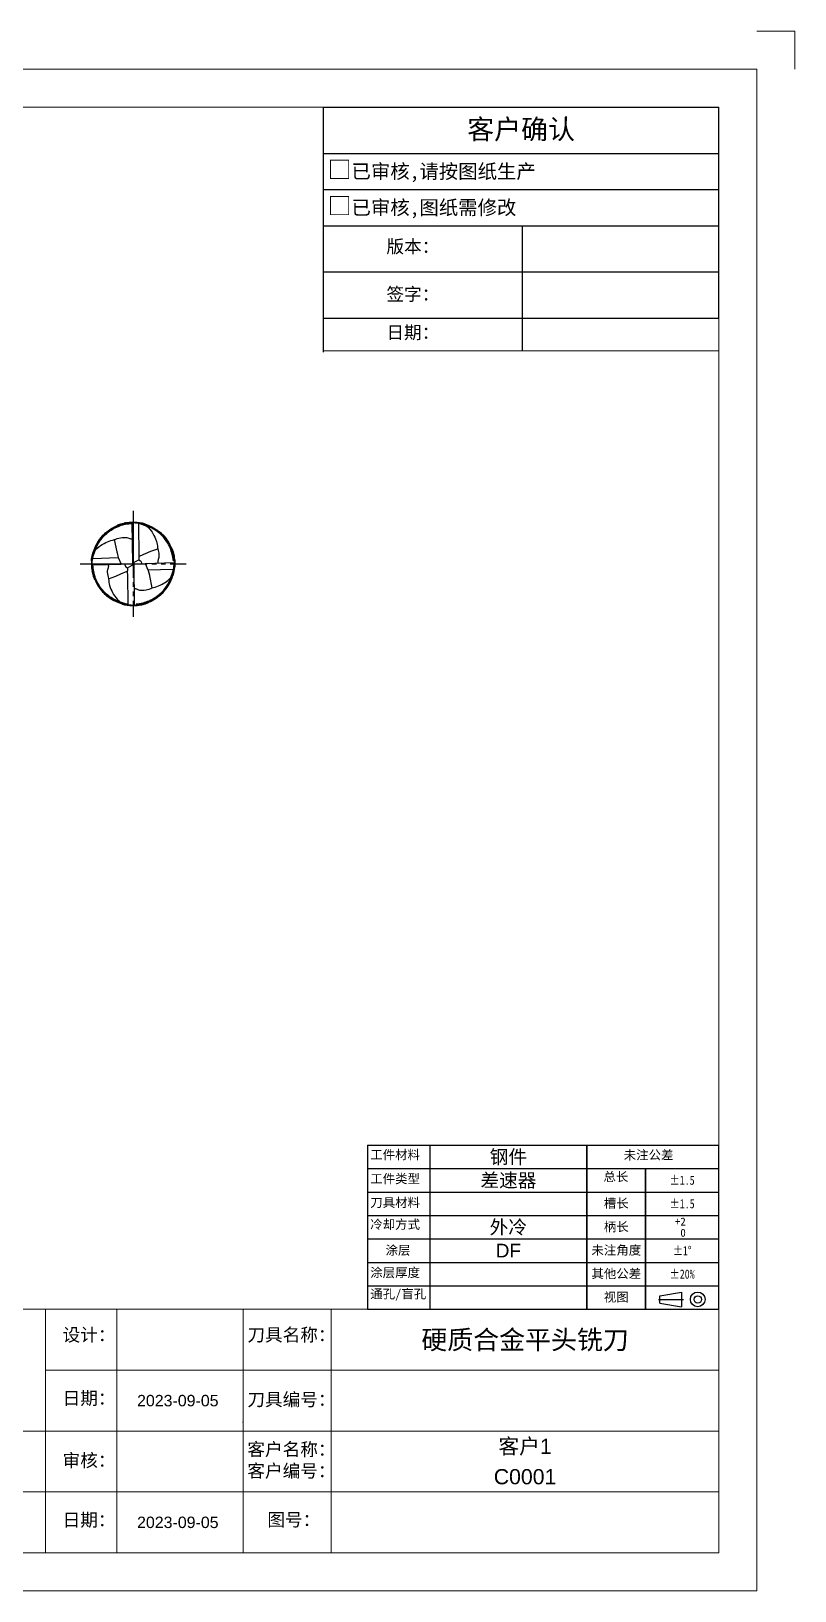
# Model space of a CAD drawing. Header units: millimetres. Extents: x 2328 to 2625, y 1016 to 1226.
# Drawn here: x 2524.2 to 2624.6, y 1020.8 to 1225.8 of the extents above; entities that cross this region are included whole.
import ezdxf
from ezdxf.enums import TextEntityAlignment as Align

# ---------------------------------------------------------------- set-up
doc = ezdxf.new("R2010")
doc.units = ezdxf.units.MM
doc.linetypes.add('JIS_09_08', pattern=[10.75, 8, -0.55, 0.55, -0.55, 0.55, -0.55])
for name, color, linetype in [('中心线', 2, 'JIS_09_08'), ('图框', 7, 'Continuous'), ('端刃1', 4, 'Continuous')]:
    doc.layers.add(name, color=color, linetype=linetype)
doc.styles.get("Standard").update_dxf_attribs({"font": 'arial.ttf'})
doc.styles.add('样式 1', font='simsunb.ttf')

# ---------------------------------------------------------------- blocks, each defined once
blk = doc.blocks.new('0')
for p, q in [((-0.223, 0.038), (0, 0.077)), ((-0.223, -0.038), (-0.223, 0.038)), ((0, 0.077), (0, -0.077)), ((-0.223, -0.038), (0, -0.077))]:
    blk.add_line(p, q)
for radius in [0.0768, 0.0384]:
    blk.add_circle((0.17, 0), radius)
at = {"layer": '图框', "color": 3}
blk.add_line((-0.238, 0), (0.021, 0), dxfattribs=at)
blk = doc.blocks.new('TYFrameXD')
at = {"layer": '图框', "lineweight": 9}
for p, q in [((292, 210), (297, 210)), ((292, 210), (297, 210)), ((292, 210), (297, 210)), ((292, 210), (297, 210)), ((292, 210), (297, 210)), ((292, 210), (297, 210)), ((292, 210), (297, 210)), ((292, 210), (297, 210)), ((297, 205), (297, 210)), ((297, 205), (297, 210)), ((297, 205), (297, 210)), ((297, 205), (297, 210)), ((297, 205), (297, 210)), ((297, 205), (297, 210)), ((297, 205), (297, 210)), ((297, 205), (297, 210)), ((5, 205), (292, 205)), ((292, 205), (292, 5)), ((10, 200), (287, 200)), ((282, 200), (287, 200)), ((287, 200), (287, 10)), ((287, 195), (287, 200)), ((235, 168), (287, 168)), ((287, 58), (287, 118)), ((287, 114), (287, 106)), ((287, 98), (287, 90)), ((198.46, 42), (186.46, 42)), ((207.81, 10), (207.81, 42)), ((236.04, 10), (236.04, 42)), ((174.46, 26), (287, 26)), ((174.46, 18), (287, 18)), ((186.46, 18), (198.46, 18)), ((287, 10), (128.53, 10)), ((292, 5), (5, 5))]:
    blk.add_line(p, q, dxfattribs=at)
at = {"layer": '图框', "ltscale": 0.04}
for p, q in [((235, 200), (261.16, 200)), ((235, 167.79), (235, 200)), ((249.86, 200), (268.54, 200)), ((261.16, 200), (287, 200)), ((268.54, 200), (287, 200)), ((287, 195.66), (287, 200)), ((287, 193.93), (287, 200)), ((287, 192.27), (287, 195.66)), ((235, 193.93), (287, 193.93)), ((287, 189.18), (287, 193.93)), ((287, 188.87), (287, 192.27)), ((235, 189.18), (287, 189.18)), ((287, 184.42), (287, 189.18)), ((287, 185.67), (287, 188.87)), ((287, 181.33), (287, 185.67)), ((235, 184.42), (287, 184.42)), ((287, 178.35), (287, 184.42)), ((287, 179.93), (287, 184.42)), ((287, 176.99), (287, 181.33)), ((235, 178.35), (287, 178.35)), ((287, 172.28), (287, 178.35)), ((235, 172.28), (287, 172.28))]:
    blk.add_line(p, q, dxfattribs=at)
at = {"layer": '图框'}
for p, q in [((261.16, 184.42), (261.16, 168)), ((240.79, 63.58), (287, 63.58)), ((240.79, 63.58), (240.79, 42)), ((249.01, 63.58), (249.01, 42)), ((269.66, 60.5), (269.66, 63.58)), ((269.66, 60.5), (269.66, 63.58)), ((269.66, 63.58), (269.66, 42)), ((287, 60.5), (287, 63.58)), ((240.79, 60.5), (287, 60.5)), ((269.66, 57.41), (269.66, 60.5)), ((269.66, 57.41), (269.66, 60.5)), ((277.38, 57.41), (277.38, 60.5)), ((277.38, 60.5), (277.38, 42)), ((287, 57.41), (287, 60.5)), ((240.79, 57.41), (287, 57.41)), ((269.66, 54.33), (269.66, 57.41)), ((269.66, 54.33), (269.66, 57.41)), ((277.38, 54.33), (277.38, 57.41)), ((287, 54.33), (287, 57.41)), ((240.79, 54.33), (287, 54.33)), ((269.66, 51.25), (269.66, 54.33)), ((269.66, 51.25), (269.66, 54.33)), ((277.38, 51.25), (277.38, 54.33)), ((287, 51.25), (287, 54.33)), ((240.79, 51.25), (287, 51.25)), ((269.66, 48.17), (269.66, 51.25)), ((269.66, 48.17), (269.66, 51.25)), ((277.38, 48.17), (277.38, 51.25)), ((287, 48.17), (287, 51.25)), ((240.79, 48.17), (287, 48.17)), ((269.66, 45.08), (269.66, 48.17)), ((269.66, 45.08), (269.66, 48.17)), ((277.38, 45.08), (277.38, 48.17)), ((287, 45.08), (287, 48.17)), ((240.79, 45.08), (287, 45.08)), ((269.66, 42), (269.66, 45.08)), ((269.66, 42), (269.66, 45.08)), ((277.38, 42), (277.38, 45.08)), ((287, 42), (287, 45.08)), ((240.79, 42), (287, 42))]:
    blk.add_line(p, q, dxfattribs=at)
at = {"layer": '图框', "color": 0, "lineweight": 9}
for p, q in [((235, 172.28), (235, 168)), ((174.46, 42), (287, 42)), ((198.46, 42), (198.46, 10)), ((224.43, 42), (224.43, 10)), ((198.46, 34), (287, 34)), ((224.35, 27.16), (224.43, 27.16))]:
    blk.add_line(p, q, dxfattribs=at)
at = {"layer": '图框', "lineweight": 30, "ltscale": 0.04}
blk.add_line((272.25, 42), (287, 42), dxfattribs=at)
at = {"layer": '图框', "color": 4, "lineweight": 9}
blk.add_line((128.53, 10), (287, 10), dxfattribs=at)
at = {"layer": '图框', "xscale": 12.66072720000005, "yscale": 12.66072720000005, "zscale": 12.66072720000005}
blk.add_blockref('0', (282.08, 43.3), dxfattribs=at)
at = {"layer": '图框', "ltscale": 0.04, "width": 50.9067, "style": '样式 1'}
for s, insert, char_height, attachment_point in [('{\\fNSimSun|b0|i0|c134|p49;客户确认}', (261, 196.96), 2.6, 5), ('{\\fNSimSun|b0|i0|c0|p49;\\H1.281x;□\\fNSimSun|b0|i0|c134|p49;\\H0.8114x;已审核,请按图纸生产}', (235.55, 191.55), 1.8, 4), ('{\\fNSimSun|b0|i0|c0|p49;\\H1.281x;□\\fNSimSun|b0|i0|c134|p49;\\H0.8114x;已审核,图纸需修改}', (235.55, 186.8), 1.8, 4)]:
    blk.add_mtext(s, dxfattribs=dict(at, insert=insert, char_height=char_height, attachment_point=attachment_point))
at = {"layer": '图框', "lineweight": 9, "attachment_point": 1, "style": '样式 1'}
for s, insert, char_height, width in [('{\\fNSimSun|b0|i0|c134|p49;版本：}', (243.29, 182.55), 1.7, 13.624), ('{\\fNSimSun|b0|i0|c134|p49;签字：}', (243.29, 176.29), 1.7, 13.624), ('{\\fNSimSun|b0|i0|c134|p49;日期：}', (243.29, 171.26), 1.7, 13.624), ('{\\fNSimSun|b0|i0|c134|p49;工件材料}', (241.16, 62.93), 1.2, 7.85), ('{\\fNSimSun|b0|i0|c134|p49;工件类型}', (241.16, 59.77), 1.2, 13.9742), ('{\\fNSimSun|b0|i0|c134|p49;总长}', (271.83, 60.03), 1.2, 7.85), ('{\\fNSimSun|b0|i0|c134|p49;刀具材料}', (241.16, 56.64), 1.2, 7.85), ('{\\fNSimSun|b0|i0|c134|p49;冷却方式}', (241.16, 53.77), 1.2, 13.9742), ('{\\fNSimSun|b0|i0|c134|p49;涂层}', (243.17, 50.37), 1.2, 4.595), ('{\\fNSimSun|b0|i0|c134|p49;通孔/盲孔}', (241.16, 44.63), 1.2, 14.09), ('{\\fNSimSun|b0|i0|c134|p49;设计：}', (200.7, 39.5), 1.7, 14.1158), ('{\\fNSimSun|b0|i0|c134|p49;刀具名称：}', (225, 39.5), 1.7, 12.7935), ('{\\fNSimSun|b0|i0|c134|p49;刀具编号：}', (225, 31), 1.7, 13.1299), ('{\\fNSimSun|b0|i0|c134|p49;客户名称：\\P客户编号：}', (225, 24.45), 1.7, 14.3763), ('{\\fNSimSun|b0|i0|c134|p49;审核：}', (200.7, 23), 1.7, 13.1299), ('{\\fNSimSun|b0|i0|c134|p49;图号：}', (227.63, 15.2), 1.7, 14.3763)]:
    blk.add_mtext(s, dxfattribs=dict(at, insert=insert, char_height=char_height, width=width))
at = {"layer": '图框', "style": '样式 1'}
for s, insert, char_height, width, attachment_point in [('{\\fNSimSun|b0|i0|c134|p49;未注公差}', (277.77, 62.89), 1.2, 16.6925, 2), ('{\\fNSimSun|b0|i0|c134|p49;\\W0.8;%%P1.5}', (282.19, 58.96), 1.2, 8.9717, 5), ('{\\fNSimSun|b0|i0|c134|p49;槽长}', (273.52, 55.87), 1.2, 7.0723, 5), ('{\\fNSimSun|b0|i0|c134|p49;\\W0.8;%%P1.5}', (282.19, 55.87), 1.2, 8.9717, 5), ('{\\fNSimSun|b0|i0|c134|p49;柄长}', (273.52, 52.79), 1.2, 7.0723, 5), ('\\A1;\\pi3.4658;{\\fNSimSun|b0|i0|c134|p49;\\H0.7x;\\S+2^  0;}', (280.21, 52.8), 1.5, 8.9717, 5), ('{\\fNSimSun|b0|i0|c134|p49;未注角度}', (273.52, 49.71), 1.2, 7.0723, 5), ('{\\fNSimSun|b0|i0|c134|p49;\\W0.8;%%P1%%D}', (282.19, 49.71), 1.2, 8.9717, 5), ('{\\fNSimSun|b0|i0|c134|p49;其他公差}', (273.52, 46.62), 1.2, 7.0723, 5), ('{\\fNSimSun|b0|i0|c134|p49;\\W0.8;%%P20%}', (282.19, 46.62), 1.2, 8.9717, 5), ('{\\fNSimSun|b0|i0|c134|p49;视图}', (273.52, 43.54), 1.2, 7.0723, 5)]:
    blk.add_mtext(s, dxfattribs=dict(at, insert=insert, char_height=char_height, width=width, attachment_point=attachment_point))
at = {"layer": '图框', "lineweight": 9, "attachment_point": 1, "style": '样式 1'}
for s, insert, char_height in [('{\\fNSimSun|b0|i0|c134|p49;涂层厚度}', (241.16, 47.43), 1.2), ('{\\fSimSun|b0|i0|c134|p54;\\P\\H1.214x;日期\\fNSimSun|b0|i0|c134|p49;：}', (200.7, 33.5), 1.4), ('{\\fSimSun|b0|i0|c134|p54;\\P\\H1.214x;日期\\fNSimSun|b0|i0|c134|p49;：}', (200.7, 17.5), 1.4)]:
    blk.add_mtext(s, dxfattribs=dict(at, insert=insert, char_height=char_height))
at = {"layer": '图框', "style": '样式 1', "flags": 1}
for tag, height, p in [('被加工材料', 1.2, (258.35, 62.06)), ('工件类型', 1.2, (258.35, 58.88)), ('刀具材料', 1.2, (258.35, 55.95)), ('冷却', 1.2, (258.35, 52.93)), ('涂层', 1.2, (258.35, 49.72)), ('孔公差', 1.2, (258.35, 46.73)), ('通孔', 1.2, (258.35, 43.61)), ('设计', 1.73, (215.5, 38.5)), ('刀具名称', 1.73, (264.42, 38.5)), ('设计日期', 1.73, (215.5, 30)), ('刀具编号', 1.73, (264.42, 30)), ('客户名称', 1.73, (264.42, 23.5)), ('审核', 1.73, (215.5, 21.8)), ('客户编号', 1.73, (264.42, 20)), ('审核日期', 1.73, (215.5, 14)), ('图号', 1.73, (264.42, 14, 30))]:
    blk.add_attdef(tag, text='', height=height, dxfattribs=at).set_placement(p, align=Align.MIDDLE_CENTER)
blk = doc.blocks.new('TY铣刀4刃平头外冷两刃相连')
at = {"layer": '中心线'}
for p, q in [((-0.01, 6.33), (-0.01, -6.33)), ((-6.34, 0), (6.32, 0))]:
    blk.add_line(p, q, dxfattribs=at)
at = {"layer": '端刃1', "color": 0}
for points in [[(-5, 0.35), (-4.99, 0.49), (-4.95, 0.77), (-4.89, 1.08), (-4.83, 1.32), (-4.82, 1.36), (-4.8, 1.37), (-4.77, 1.4), (-4.75, 1.45), (-4.67, 1.67), (-4.65, 1.74), (-4.65, 1.74), (-4.56, 1.95), (-4.44, 2.22), (-4.29, 2.49), (-4.12, 2.77), (-3.94, 3.02), (-3.74, 3.25), (-3.54, 3.47), (-3.31, 3.69), (-3.06, 3.89), (-2.81, 4.08), (-2.56, 4.24), (-2.28, 4.39), (-2.02, 4.52), (-1.9, 4.57), (-1.89, 4.58), (-1.87, 4.61), (-1.86, 4.63), (-1.85, 4.64), (-1.51, 4.76), (-1.35, 4.8), (-1.14, 4.86), (-0.93, 4.9), (-1.06, 4.87)], [(-4.87, 0.62), (-4.87, 0.62), (-4.87, 0.67), (-4.85, 0.82), (-4.84, 0.85), (-4.84, 0.85), (-4.84, 0.88), (-4.84, 0.88), (-4.8, 1.05), (-4.78, 1.16), (-4.73, 1.35), (-4.66, 1.55), (-4.64, 1.62), (-4.62, 1.67), (-4.58, 1.78), (-4.55, 1.85), (-4.48, 2.01), (-4.44, 2.1), (-4.4, 2.18), (-4.34, 2.3), (-4.25, 2.46), (-4.19, 2.56), (-4.07, 2.74), (-4.05, 2.77), (-4.05, 2.77), (-3.98, 2.88), (-3.91, 2.97), (-3.8, 3.1), (-3.67, 3.26), (-3.58, 3.36), (-3.46, 3.48), (-3.41, 3.52), (-3.41, 3.52), (-3.29, 3.64), (-3.18, 3.74), (-3.04, 3.85), (-2.97, 3.91), (-2.88, 3.97), (-2.76, 4.05), (-2.62, 4.14), (-2.48, 4.23), (-2.33, 4.31), (-2.19, 4.39), (-2.02, 4.46), (-1.88, 4.52), (-1.71, 4.59), (-1.53, 4.65), (-1.37, 4.7), (-1.23, 4.74), (-1.06, 4.78), (-0.92, 4.81), (-0.82, 4.82), (-0.75, 4.84), (-0.63, 4.85), (-0.4, 4.88), (-0.23, 4.89), (-0.16, 4.89)], [(-4.81, 1.21), (-4.75, 1.45), (-4.68, 1.65), (-4.59, 1.88), (-4.5, 2.09), (-4.42, 2.25), (-4.32, 2.43), (-4.21, 2.62), (-4.07, 2.83), (-3.96, 2.99), (-3.83, 3.14), (-3.67, 3.33), (-3.52, 3.48), (-3.38, 3.62), (-3.21, 3.77), (-3.04, 3.91), (-2.86, 4.04), (-2.74, 4.13), (-2.6, 4.21), (-2.44, 4.31), (-2.27, 4.4), (-2.11, 4.48), (-1.92, 4.56), (-1.7, 4.65), (-1.51, 4.71), (-1.31, 4.77), (-1.12, 4.82), (-0.86, 4.87), (-0.66, 4.9), (-0.4, 4.92), (-0.16, 4.94), (0.03, 4.94), (0.21, 4.93), (0.39, 4.92), (0.63, 4.9), (0.86, 4.86), (1.06, 4.82), (1.26, 4.77), (1.47, 4.71), (1.67, 4.64), (1.85, 4.57), (1.99, 4.51), (2.16, 4.43), (2.33, 4.34), (2.49, 4.25), (2.66, 4.14), (2.86, 4.01), (3.01, 3.9), (3.17, 3.77), (3.34, 3.61), (3.52, 3.44), (3.64, 3.31), (3.76, 3.17), (3.87, 3.05), (4, 2.87), (4.14, 2.66), (4.25, 2.49), (4.33, 2.33), (4.41, 2.17), (4.52, 1.96), (4.6, 1.75), (4.67, 1.56), (4.72, 1.38), (4.78, 1.17), (4.83, 0.93), (4.84, 0.87)], [(-4.81, 1.21), (-4.75, 1.45), (-4.69, 1.63), (-4.61, 1.83), (-4.51, 2.07), (-4.42, 2.25), (-4.33, 2.42), (-4.21, 2.62), (-4.09, 2.8), (-3.98, 2.96), (-3.87, 3.1), (-3.77, 3.22), (-3.64, 3.36), (-3.5, 3.5), (-3.32, 3.68), (-3.15, 3.82), (-3.02, 3.92), (-2.86, 4.04), (-2.71, 4.14), (-2.57, 4.23), (-2.38, 4.34), (-2.17, 4.44), (-1.99, 4.53), (-1.85, 4.59), (-1.68, 4.65), (-1.52, 4.7), (-1.35, 4.75), (-1.17, 4.8), (-1.08, 4.82), (-1.07, 4.83), (-1.06, 4.84), (-1.06, 4.87), (-1.06, 4.87), (-1.06, 4.87)], [(-4.54, 1.65), (-4.45, 1.88), (-4.37, 2.05), (-4.28, 2.23), (-4.16, 2.44), (-4.05, 2.63), (-3.95, 2.77), (-3.86, 2.89), (-3.86, 2.89), (-3.77, 3.01), (-3.63, 3.17), (-3.48, 3.34), (-3.32, 3.5), (-3.32, 3.5), (-3.17, 3.63), (-2.99, 3.78), (-2.8, 3.92), (-2.65, 4.03), (-2.53, 4.1), (-2.36, 4.2), (-2.18, 4.3), (-1.98, 4.39), (-1.79, 4.47), (-1.63, 4.53), (-1.45, 4.59), (-1.27, 4.64), (-1.15, 4.67), (-0.95, 4.71), (-0.77, 4.75), (-0.52, 4.78), (-0.39, 4.79), (-0.39, 4.79), (-0.16, 4.8)], [(-3.98, 2.96), (-3.82, 3.16), (-3.7, 3.3), (-3.55, 3.45), (-3.38, 3.62), (-3.22, 3.76), (-3.09, 3.87), (-2.95, 3.98), (-2.78, 4.1), (-2.57, 4.23), (-2.37, 4.34), (-2.24, 4.41), (-2.06, 4.5), (-1.88, 4.57), (-1.65, 4.66), (-1.42, 4.73), (-1.21, 4.79), (-0.97, 4.85), (-0.76, 4.88), (-0.58, 4.91), (-0.37, 4.92), (-0.13, 4.94), (0.07, 4.94), (0.26, 4.93), (0.45, 4.91), (0.64, 4.89), (0.87, 4.86), (1.1, 4.81), (1.3, 4.76), (1.52, 4.69), (1.76, 4.6), (1.92, 4.54), (2.07, 4.47), (2.23, 4.39), (2.41, 4.3), (2.62, 4.17), (2.78, 4.07), (2.94, 3.95), (3.08, 3.84), (3.2, 3.74), (3.34, 3.62), (3.48, 3.48), (3.65, 3.31), (3.8, 3.13), (3.9, 3), (4.02, 2.83), (4.12, 2.69), (4.21, 2.55), (4.26, 2.46)], [(-3.19, 3.73), (-3.12, 3.78)], [(-3, 3.87), (-2.94, 3.93)], [(-2.94, 3.93), (-2.91, 3.95)], [(-2.85, 3.99), (-2.82, 4.01)], [(-2.75, 4.06), (-2.74, 4.07)], [(-2.72, 4.08), (-2.69, 4.1)], [(-2.58, 4.17), (-2.54, 4.19)], [(-2.43, 4.25), (-2.4, 4.28)], [(-2.24, 4.36), (-2.23, 4.36)], [(-2.14, 4.41), (-2.1, 4.42)], [(-1.81, 4.55), (-1.77, 4.57)], [(-1.58, 4.64), (-1.54, 4.65)], [(-1.5, 4.66), (-1.46, 4.68)], [(-1.4, 4.69), (-1.35, 4.7)], [(-1.18, 4.75), (-1.12, 4.77)], [(-1.06, 4.87), (-0.82, 4.92), (-0.51, 4.96), (-0.49, 4.96)], [(-1.05, 4.78), (-1, 4.79)], [(-0.97, 4.8), (-0.96, 4.8)], [(-0.84, 4.82), (-0.83, 4.82)], [(-0.69, 4.84), (-0.63, 4.85)], [(-0.52, 4.86), (-0.48, 4.87)], [(-0.49, 4.96), (-0.2, 4.98), (0.11, 4.98), (0.33, 4.97)], [(-0.49, 4.96), (-0.46, 4.94), (-0.44, 4.95), (-0.42, 4.93), (-0.41, 4.92), (-0.41, 4.92), (-0.39, 4.9)], [(-0.42, 4.87), (-0.37, 4.87)], [(-0.32, 4.88), (-0.31, 4.88)], [(-0.17, 4.89), (-0.15, 4.89)], [(-0.16, 4.92), (-0.14, 4.94)], [(-0.16, 4.92), (0.57, 4.85), (0.61, 4.84)], [(-0.16, 4.92), (-0.1, -0.02)], [(-0.14, 4.94), (0.1, 4.94), (0.3, 4.93), (0.52, 4.91), (0.76, 4.88), (0.94, 4.84), (1.13, 4.8), (1.34, 4.75), (1.59, 4.67), (1.79, 4.59), (2.01, 4.5), (2.21, 4.41), (2.41, 4.3), (2.59, 4.19), (2.8, 4.06), (2.94, 3.95), (3.09, 3.84), (3.23, 3.72), (3.33, 3.63), (3.46, 3.5), (3.6, 3.36), (3.72, 3.22), (3.87, 3.05), (4.02, 2.84), (4.11, 2.71), (4.2, 2.57), (4.29, 2.41), (4.38, 2.24), (4.46, 2.09), (4.53, 1.92), (4.62, 1.69), (4.7, 1.47), (4.75, 1.29), (4.8, 1.09), (4.85, 0.84), (4.88, 0.64), (4.9, 0.46), (4.91, 0.38)], [(0.33, 4.97), (0.42, 4.92)], [(0.33, 4.97), (0.47, 4.96), (0.75, 4.92), (1.06, 4.87), (1.31, 4.8), (1.34, 4.79), (1.35, 4.77), (1.39, 4.73), (1.65, 4.65), (1.73, 4.62), (1.73, 4.62), (1.93, 4.54), (2.21, 4.41), (2.48, 4.26), (2.73, 4.1), (2.99, 3.92), (3.23, 3.72), (3.46, 3.51), (3.67, 3.28), (3.87, 3.04), (4.06, 2.79), (4.22, 2.53), (4.38, 2.25), (4.5, 1.99), (4.55, 1.88), (4.56, 1.87), (4.59, 1.84), (4.61, 1.84), (4.62, 1.83), (4.76, 1.43), (4.84, 1.11), (4.88, 0.9), (4.86, 1.03)], [(0.57, 4.85), (0.62, 4.85)], [(4.87, 0.25), (4.86, 0.35), (4.85, 0.47), (4.84, 0.6), (4.81, 0.76), (4.8, 0.83), (4.78, 0.94), (4.75, 1.1), (4.7, 1.27), (4.65, 1.44), (4.6, 1.6), (4.55, 1.75), (4.48, 1.91), (4.42, 2.06), (4.34, 2.22), (4.26, 2.37), (4.17, 2.52), (4.09, 2.66), (4.01, 2.78), (3.95, 2.85), (3.95, 2.85), (3.89, 2.94), (3.79, 3.06), (3.68, 3.2), (3.58, 3.31), (3.51, 3.39), (3.51, 3.39), (3.45, 3.44), (3.34, 3.55), (3.23, 3.66), (3.12, 3.75), (2.95, 3.89), (2.81, 3.99), (2.76, 4.02), (2.76, 4.02), (2.69, 4.08), (2.54, 4.17), (2.39, 4.26), (2.26, 4.33), (2.17, 4.37), (2.08, 4.41), (1.93, 4.48), (1.78, 4.55), (1.69, 4.58), (1.62, 4.61), (1.54, 4.63), (1.45, 4.66), (1.3, 4.71), (1.19, 4.74), (0.98, 4.79), (0.94, 4.79), (0.82, 4.82), (0.63, 4.85), (0.6, 4.85), (0.61, 4.84)], [(0.61, 4.84), (0.65, 4.83)], [(0.65, 4.83), (0.63, 4.81), (0.63, 4.79), (0.62, 4.73), (0.67, 0.9)], [(0.65, 4.83), (0.99, 4.73), (1.63, 4.51)], [(0.86, 4.81), (0.9, 4.8)], [(0.98, 4.79), (1.02, 4.78)], [(1.11, 4.76), (1.16, 4.75)], [(1.35, 4.7), (1.39, 4.68)], [(1.56, 4.63), (1.63, 4.61)], [(4.78, 0.37), (4.78, 0.37), (4.75, 0.58), (4.73, 0.77), (4.7, 0.93), (4.65, 1.12), (4.61, 1.29), (4.54, 1.51), (4.47, 1.71), (4.4, 1.89), (4.31, 2.09), (4.2, 2.3), (4.11, 2.46), (4.02, 2.6), (3.92, 2.75), (3.81, 2.9), (3.72, 3.02), (3.6, 3.16), (3.48, 3.29), (3.48, 3.29), (3.32, 3.46), (3.16, 3.61), (3.02, 3.72), (2.9, 3.82), (2.87, 3.84), (2.87, 3.84), (2.68, 3.97), (2.49, 4.1), (2.33, 4.19), (2.16, 4.28), (1.95, 4.38), (1.76, 4.46), (1.63, 4.51)], [(1.63, 4.51), (1.81, 4.32), (1.97, 4.13), (2.12, 3.94), (2.24, 3.77), (2.38, 3.54), (2.47, 3.37), (2.56, 3.19), (2.66, 2.96), (2.76, 2.67), (2.81, 2.48), (2.85, 2.31), (2.88, 2.13), (2.91, 1.92), (2.92, 1.8)], [(1.71, 4.57), (1.77, 4.55)], [(2.03, 4.44), (2.06, 4.42)], [(2.06, 4.42), (2.09, 4.41)], [(2.32, 4.3), (2.39, 4.26)], [(2.39, 4.26), (2.39, 4.25)], [(2.43, 4.23), (2.47, 4.21)], [(2.49, 4.2), (2.54, 4.16)], [(2.54, 4.17), (2.58, 4.14)], [(2.75, 4.03), (2.83, 3.98)], [(2.9, 3.92), (2.91, 3.91)], [(3.04, 3.82), (3.07, 3.79)], [(3.14, 3.73), (3.18, 3.69)], [(-4.67, 1.68), (-4.6, 1.86), (-4.54, 2), (-4.46, 2.18), (-4.37, 2.34), (-4.37, 2.34), (-4.28, 2.51), (-4.17, 2.69), (-4.04, 2.88), (-3.98, 2.96)], [(-4.54, 1.65), (-4.35, 1.83), (-4.12, 2.02), (-3.92, 2.17), (-3.74, 2.29), (-3.5, 2.43), (-3.28, 2.54), (-3.09, 2.63), (-2.9, 2.7), (-2.69, 2.77), (-2.5, 2.83), (-2.35, 2.86), (-2.28, 2.88)], [(-4.47, 2.04), (-4.44, 2.09)], [(-4.38, 2.22), (-4.37, 2.25)], [(-4.34, 2.31), (-4.28, 2.4)], [(-4.26, 2.44), (-4.23, 2.49)], [(-4.22, 2.5), (-4.2, 2.55)], [(-4.19, 2.56), (-4.17, 2.6)], [(-4.06, 2.76), (-4.01, 2.84), (-4.01, 2.84)], [(-3.95, 2.91), (-3.94, 2.92)], [(-3.84, 3.05), (-3.82, 3.09)], [(-3.76, 3.16), (-3.72, 3.2)], [(-3.39, 3.55), (-3.36, 3.57)], [(-2.28, 2.88), (-2.11, 2.94), (-1.93, 3.01), (-1.73, 3.06), (-1.53, 3.1), (-1.34, 3.13), (-1.14, 3.15), (-0.94, 3.15), (-0.84, 3.15), (-0.78, 3.14), (-0.67, 3.1), (-0.43, 3), (-0.34, 2.97), (-0.23, 2.96), (-0.15, 2.96), (-0.13, 2.97)], [(-2.28, 2.88), (-1.98, 1.44), (-1.98, 1.44), (-1.95, 1.31), (-1.8, 0.75), (-1.8, 0.74)], [(-0.17, 2.96), (-0.14, 2.96)], [(3.53, 3.36), (3.56, 3.33)], [(3.71, 3.16), (3.76, 3.1)], [(3.86, 2.97), (3.93, 2.89), (3.93, 2.88)], [(3.97, 2.83), (4, 2.79)], [(4.04, 2.72), (4.08, 2.66)], [(4.15, 2.55), (4.17, 2.52)], [(4.24, 2.41), (4.26, 2.37)], [(4.26, 2.46), (4.26, 2.46)], [(4.26, 2.46), (4.26, 2.46)], [(4.26, 2.46), (4.26, 2.46)], [(4.26, 2.46), (4.37, 2.27), (4.45, 2.1), (4.53, 1.92), (4.61, 1.7), (4.68, 1.51), (4.74, 1.33), (4.79, 1.13), (4.8, 1.06), (4.81, 1.04), (4.83, 1.03)], [(4.34, 2.22), (4.37, 2.15)], [(4.39, 2.11), (4.41, 2.08)], [(-5, 0.35), (-5.01, 0.08), (-5.01, -0.22), (-4.99, -0.47)], [(-5, 0.35), (-4.94, 0.44)], [(-4.67, 1.68), (-4.75, 1.43), (-4.81, 1.24), (-4.81, 1.24), (-4.85, 1.04), (-4.9, 0.81), (-4.93, 0.59), (-4.95, 0.41), (-4.96, 0.22), (-4.97, 0.02), (-4.96, -0.23), (-4.95, -0.44), (-4.92, -0.65), (-4.89, -0.88), (-4.84, -1.12), (-4.79, -1.31), (-4.73, -1.53), (-4.64, -1.76), (-4.57, -1.94), (-4.5, -2.11), (-4.42, -2.27), (-4.31, -2.48), (-4.19, -2.66), (-4.08, -2.82), (-3.96, -2.99), (-3.84, -3.15), (-3.67, -3.34), (-3.54, -3.48), (-3.4, -3.61), (-3.27, -3.73), (-3.09, -3.89), (-2.9, -4.02), (-2.75, -4.13), (-2.58, -4.23), (-2.4, -4.34), (-2.19, -4.45), (-2.01, -4.53), (-1.83, -4.61), (-1.64, -4.68), (-1.4, -4.75), (-1.24, -4.8)], [(-4.95, 0.37), (-4.96, 0.15), (-4.97, -0.04), (-4.97, -0.13)], [(-4.81, 1.21), (-4.86, 1), (-4.89, 0.82), (-4.92, 0.64), (-4.94, 0.45), (-4.96, 0.22), (-4.96, -0.01), (-4.96, -0.22), (-4.95, -0.41), (-4.93, -0.63), (-4.89, -0.85), (-4.86, -1.03), (-4.81, -1.22), (-4.76, -1.41), (-4.69, -1.64), (-4.6, -1.87), (-4.52, -2.05), (-4.41, -2.28), (-4.3, -2.47), (-4.21, -2.63), (-4.09, -2.81), (-3.94, -3.02), (-3.82, -3.16), (-3.7, -3.31), (-3.58, -3.43), (-3.44, -3.57), (-3.27, -3.73), (-3.08, -3.89), (-2.99, -3.96)], [(-4.95, 0.43), (-4.92, 0.67), (-4.88, 0.89), (-4.83, 1.14), (-4.81, 1.21)], [(-4.95, -0.14), (-4.88, 0.58), (-4.87, 0.62)], [(-4.95, 0.43), (-4.95, 0.37)], [(-4.87, 0.62), (-4.86, 0.67)], [(-4.86, 0.67), (-4.76, 1.01), (-4.54, 1.65)], [(-4.86, 0.67), (-4.84, 0.65), (-4.79, 0.64), (-1.87, 0.73), (-1.84, 0.73), (-1.8, 0.74)], [(-4.82, 0.94), (-4.82, 0.94), (-4.82, 0.94)], [(-4.78, 1.12), (-4.77, 1.18)], [(-4.72, 1.38), (-4.7, 1.43)], [(-4.65, 1.58), (-4.63, 1.65)], [(-4.6, 1.73), (-4.58, 1.79)], [(-1.8, 0.74), (-1.45, -0.05)], [(-0.1, -0.02), (-0.03, -0.01), (0.01, 0), (0.05, 0.01)], [(0.05, 0.01), (0.05, 0.08), (0.06, 0.11), (0.08, 0.15), (0.11, 0.17), (0.65, 0.47)], [(0.05, 0.07), (0.05, -0.02)], [(0.05, 0.01), (0.12, -4.93)], [(0.67, 0.9), (0.68, 0.89), (0.66, 0.83), (0.66, 0.69), (0.65, 0.47)], [(0.65, 0.47), (0.86, 0.36), (0.9, 0.29), (0.9, 0.29), (0.92, 0.23), (0.97, 0.06), (0.98, 0.03), (1.01, 0), (1.03, 0), (1.04, -0.01), (1.41, 0.03)], [(0.67, 0.9), (0.7, 0.89), (0.8, 0.93), (1.46, 1.22), (1.46, 1.22), (2.11, 1.5), (2.92, 1.8)], [(1.41, 0.03), (4.9, 0.13)], [(1.41, 0.03), (1.73, -0.71), (1.75, -0.73), (1.79, -0.74)], [(2.92, 1.8), (2.97, 1.6), (3.01, 1.43), (3.04, 1.25), (3.06, 1.07), (3.07, 0.91), (3.07, 0.81), (3.05, 0.73), (2.98, 0.52), (2.96, 0.43), (2.95, 0.34), (2.94, 0.23), (2.94, 0.15), (2.96, 0.08)], [(2.94, 0.19), (2.94, 0.11)], [(3.33, -3.64), (3.51, -3.46), (3.65, -3.31), (3.78, -3.16), (3.94, -2.97), (4.05, -2.8), (4.18, -2.61), (4.31, -2.39), (4.4, -2.21), (4.48, -2.05), (4.54, -1.91), (4.61, -1.73), (4.67, -1.56), (4.74, -1.33), (4.76, -1.25), (4.76, -1.25), (4.81, -1.05), (4.85, -0.82), (4.88, -0.61), (4.91, -0.4), (4.92, -0.22), (4.92, 0.01), (4.92, 0.13)], [(4.53, 1.78), (4.56, 1.71)], [(4.62, 1.55), (4.63, 1.51)], [(4.64, 1.47), (4.66, 1.43)], [(4.68, 1.37), (4.69, 1.32)], [(4.73, 1.16), (4.75, 1.08)], [(4.89, 0.55), (4.91, 0.32), (4.92, 0.07), (4.92, -0.13), (4.91, -0.31), (4.9, -0.48), (4.87, -0.68), (4.84, -0.92), (4.79, -1.12), (4.77, -1.22)], [(4.78, 0.94), (4.79, 0.91)], [(4.8, 0.81), (4.8, 0.8)], [(4.83, 1.03), (4.86, 1.03)], [(4.83, 1.03), (4.86, 1.03)], [(4.83, 0.66), (4.84, 0.59)], [(4.83, -0.63), (4.84, -0.58), (4.9, 0.13)], [(4.84, 0.87), (4.84, 0.86)], [(4.84, 0.87), (4.84, 0.86)], [(4.84, 0.87), (4.84, 0.86)], [(4.84, 0.86), (4.88, 0.62), (4.89, 0.56)], [(4.85, 0.49), (4.85, 0.49)], [(4.86, 1.04), (4.86, 1.03)], [(4.86, 1.04), (4.86, 1.04)], [(4.86, 1.04), (4.86, 1.04)], [(4.86, 1.04), (4.86, 1.03)], [(4.86, 1.04), (4.86, 1.03)], [(4.86, 1.04), (4.86, 1.03)], [(4.86, 1.03), (4.9, 0.79), (4.94, 0.48), (4.95, 0.46)], [(4.86, 0.29), (4.86, 0.28)], [(4.87, 0.15), (4.87, 0.12)], [(4.89, 0.56), (4.89, 0.55)], [(4.89, 0.56), (4.89, 0.55)], [(4.89, 0.56), (4.89, 0.55)], [(4.9, 0.38), (4.92, 0.4), (4.95, 0.46), (4.95, 0.46)], [(4.9, 0.13), (4.92, 0.11)], [(4.91, 0.38), (4.91, 0.38)], [(4.91, 0.38), (4.91, 0.38), (4.91, 0.38), (4.91, 0.38)], [(4.91, 0.38), (4.91, 0.38)], [(4.91, 0.38), (4.92, 0.14)], [(4.92, 0.11), (4.92, -0.13), (4.91, -0.33), (4.91, -0.38)], [(4.92, 0.14), (4.92, 0.14)], [(4.92, 0.14), (4.92, 0.13)], [(4.92, 0.14), (4.92, 0.14)], [(4.92, 0.14), (4.92, 0.13)], [(4.92, 0.14), (4.92, 0.13)], [(4.95, 0.46), (4.97, 0.17), (4.97, -0.14), (4.96, -0.36)], [(-4.99, -0.47), (-4.98, -0.44), (-4.95, -0.41), (-4.94, -0.39)], [(-4.99, -0.47), (-4.96, -0.74), (-4.93, -0.89), (-4.9, -1.05)], [(-4.97, -0.13), (-4.95, -0.14)], [(-4.95, -0.14), (-1.45, -0.05)], [(-4.93, -0.91), (-4.91, -0.92)], [(-4.9, -1.05), (-4.93, -0.92), (-4.87, -1.18), (-4.79, -1.47), (-4.69, -1.77), (-4.67, -1.84), (-4.66, -1.85), (-4.63, -1.85), (-4.6, -1.88), (-4.59, -1.9), (-4.53, -2.04), (-4.4, -2.31), (-4.24, -2.59), (-4.07, -2.85), (-3.88, -3.1), (-3.69, -3.32), (-3.65, -3.36), (-3.65, -3.36), (-3.47, -3.55), (-3.24, -3.76), (-3, -3.95), (-2.76, -4.12), (-2.5, -4.28), (-2.21, -4.44), (-1.93, -4.57), (-1.77, -4.63), (-1.77, -4.63), (-1.62, -4.68), (-1.43, -4.74), (-1.43, -4.75), (-1.39, -4.78), (-1.38, -4.8), (-1.33, -4.82), (-1.06, -4.89), (-0.74, -4.94), (-0.43, -4.98), (-0.38, -4.98)], [(-0.63, -4.86), (-0.74, -4.85), (-0.85, -4.83), (-0.88, -4.83), (-0.88, -4.83), (-0.91, -4.82), (-0.91, -4.82), (-1.08, -4.79), (-1.19, -4.76), (-1.34, -4.72), (-1.57, -4.65), (-1.65, -4.62), (-1.7, -4.61), (-1.8, -4.56), (-1.88, -4.54), (-2.04, -4.47), (-2.13, -4.43), (-2.22, -4.38), (-2.33, -4.32), (-2.49, -4.24), (-2.59, -4.18), (-2.77, -4.06), (-2.8, -4.04), (-2.8, -4.04), (-2.91, -3.96), (-2.99, -3.9), (-3.13, -3.79), (-3.27, -3.67), (-3.39, -3.56), (-3.51, -3.45), (-3.55, -3.4), (-3.55, -3.4), (-3.67, -3.27), (-3.76, -3.16), (-3.88, -3.02), (-3.93, -2.95), (-3.99, -2.86), (-3.99, -2.86), (-4.08, -2.74), (-4.17, -2.61), (-4.22, -2.53), (-4.26, -2.45), (-4.3, -2.38), (-4.35, -2.29), (-4.38, -2.23), (-4.46, -2.07), (-4.53, -1.91), (-4.59, -1.76), (-4.67, -1.54), (-4.7, -1.44), (-4.72, -1.38), (-4.76, -1.22), (-4.8, -1.05), (-4.83, -0.94), (-4.86, -0.73), (-4.88, -0.61), (-4.9, -0.45), (-4.91, -0.21), (-4.91, -0.13)], [(-4.9, -0.34), (-4.9, -0.39)], [(-4.9, -1.05), (-4.9, -1.05), (-4.9, -1.05), (-4.87, -1.04), (-4.85, -1.06), (-4.83, -1.14), (-4.78, -1.32), (-4.73, -1.49), (-4.68, -1.65), (-4.62, -1.81), (-4.56, -1.95), (-4.49, -2.12), (-4.38, -2.34), (-4.26, -2.54), (-4.17, -2.69), (-4.07, -2.83), (-3.96, -2.99), (-3.87, -3.1), (-3.75, -3.25), (-3.59, -3.42), (-3.43, -3.59), (-3.27, -3.73), (-3.15, -3.83), (-3.02, -3.94), (-2.88, -4.04), (-2.72, -4.14), (-2.52, -4.27), (-2.32, -4.38), (-2.15, -4.46), (-1.99, -4.54), (-1.81, -4.61), (-1.57, -4.7), (-1.33, -4.77), (-1.24, -4.8)], [(-4.89, -0.47), (-4.89, -0.5)], [(-4.88, -0.62), (-4.87, -0.67)], [(-4.85, -0.79), (-4.85, -0.82)], [(-1.68, -4.52), (-1.9, -4.43), (-2.08, -4.36), (-2.26, -4.26), (-2.47, -4.15), (-2.66, -4.03), (-2.79, -3.94), (-2.92, -3.85), (-2.92, -3.85), (-3.04, -3.75), (-3.2, -3.62), (-3.37, -3.46), (-3.53, -3.3), (-3.53, -3.3), (-3.66, -3.15), (-3.8, -2.98), (-3.95, -2.79), (-4.05, -2.63), (-4.14, -2.49), (-4.24, -2.31), (-4.36, -2.09), (-4.44, -1.91), (-4.51, -1.74), (-4.58, -1.56), (-4.65, -1.32), (-4.7, -1.12), (-4.74, -0.93), (-4.78, -0.71), (-4.81, -0.49), (-4.82, -0.38), (-4.82, -0.38), (-4.83, -0.14)], [(-4.83, -0.93), (-4.83, -0.95)], [(-4.82, -0.96), (-4.81, -1.02)], [(-4.79, -1.12), (-4.78, -1.17)], [(-4.71, -1.42), (-4.68, -1.51)], [(-4.68, -1.52), (-4.67, -1.55)], [(-4.59, -1.76), (-4.58, -1.79)], [(-2.99, -0.18), (-2.98, -0.28), (-2.99, -0.39), (-3.01, -0.47), (-3.09, -0.72), (-3.1, -0.77), (-3.11, -0.83), (-3.11, -1.02), (-3.09, -1.21), (-3.06, -1.4), (-3.02, -1.59), (-2.97, -1.78), (-2.96, -1.81)], [(-2.99, -0.14), (-2.98, -0.2)], [(-2.99, -0.14), (-2.99, -0.15), (-2.99, -0.14)], [(-2.96, -1.81), (-2.11, -1.49), (-1.5, -1.22), (-1.5, -1.22), (-0.73, -0.89)], [(-2.96, -1.81), (-2.94, -2.04), (-2.91, -2.25), (-2.87, -2.42), (-2.83, -2.6), (-2.75, -2.82), (-2.67, -3.04), (-2.58, -3.24), (-2.48, -3.45), (-2.36, -3.66), (-2.23, -3.86), (-2.1, -4.03), (-1.94, -4.24), (-1.79, -4.41), (-1.68, -4.52)], [(-1.45, -0.05), (-1.08, 0), (-1.06, -0.01), (-1.03, -0.03), (-1.01, -0.09), (-0.94, -0.31), (-0.91, -0.37), (-0.69, -0.48)], [(-0.69, -0.48), (-0.7, -0.83), (-0.71, -0.85), (-0.73, -0.89)], [(-0.73, -0.89), (-0.72, -0.93), (-0.71, -1.44), (-0.67, -4.78), (-0.67, -4.83), (-0.68, -4.85)], [(-0.69, -0.48), (-0.15, -0.18), (-0.12, -0.16), (-0.11, -0.13), (-0.1, -0.09), (-0.1, -0.02)], [(-0.09, -0.05), (-0.09, -0.05)], [(0.25, -4.89), (0.43, -4.88), (0.59, -4.86), (0.76, -4.84), (0.92, -4.81), (1.09, -4.77), (1.26, -4.73), (1.4, -4.69), (1.5, -4.66), (1.58, -4.63), (1.73, -4.58), (1.89, -4.51), (2.04, -4.45), (2.2, -4.37), (2.27, -4.33), (2.35, -4.29), (2.5, -4.2), (2.56, -4.17), (2.64, -4.12), (2.76, -4.03), (2.84, -3.98), (2.84, -3.98), (2.92, -3.92), (3.05, -3.82), (3.18, -3.71), (3.31, -3.59), (3.37, -3.54), (3.37, -3.54), (3.42, -3.48), (3.54, -3.37), (3.64, -3.26), (3.74, -3.14), (3.87, -2.97), (3.97, -2.84), (4.01, -2.78), (4.01, -2.78), (4.06, -2.71), (4.13, -2.6), (4.24, -2.42), (4.31, -2.28), (4.36, -2.2), (4.4, -2.11), (4.47, -1.96), (4.53, -1.81), (4.56, -1.72), (4.59, -1.65), (4.61, -1.59), (4.65, -1.48), (4.69, -1.32), (4.71, -1.24), (4.73, -1.17), (4.77, -1.01), (4.78, -0.97), (4.8, -0.85), (4.83, -0.65), (4.83, -0.63), (4.83, -0.63)], [(0.35, -4.8), (0.35, -4.8), (0.57, -4.78), (0.75, -4.75), (0.94, -4.72), (1.16, -4.67), (1.38, -4.61), (1.55, -4.55), (1.71, -4.49), (1.89, -4.42), (2.09, -4.33), (2.3, -4.22), (2.46, -4.12), (2.6, -4.04), (2.76, -3.93), (2.95, -3.79), (3.13, -3.64), (3.26, -3.52), (3.27, -3.51), (3.27, -3.51), (3.44, -3.34), (3.59, -3.18), (3.71, -3.04), (3.81, -2.92), (3.82, -2.9), (3.82, -2.9), (3.96, -2.71), (4.08, -2.51), (4.17, -2.36), (4.26, -2.19), (4.37, -1.97), (4.45, -1.78), (4.5, -1.66)], [(1.02, -4.89), (0.89, -4.91), (1.16, -4.86), (1.45, -4.78), (1.74, -4.67), (1.81, -4.65), (1.82, -4.64), (1.83, -4.62), (1.85, -4.59), (1.88, -4.57), (2.01, -4.51), (2.28, -4.38), (2.55, -4.23), (2.82, -4.05), (3.07, -3.86), (3.29, -3.67), (3.52, -3.45), (3.74, -3.22), (3.93, -2.97), (4.1, -2.74), (4.26, -2.48), (4.41, -2.2), (4.54, -1.92), (4.6, -1.75), (4.6, -1.75), (4.66, -1.6), (4.72, -1.42), (4.75, -1.38), (4.77, -1.37), (4.79, -1.31), (4.86, -1.03), (4.92, -0.72), (4.95, -0.42), (4.96, -0.36)], [(1.04, -0.01), (1.07, -0.01)], [(1.79, -0.74), (1.76, -0.76), (1.76, -0.8), (1.92, -1.38), (1.94, -1.45), (1.94, -1.45), (2.23, -2.89)], [(1.79, -0.74), (4.74, -0.65), (4.8, -0.66), (4.81, -0.68)], [(2.23, -2.89), (2.42, -2.85), (2.61, -2.79), (2.82, -2.73), (3.03, -2.65), (3.22, -2.56), (3.43, -2.45), (3.64, -2.34), (3.8, -2.23), (3.96, -2.12), (4.12, -1.99), (4.33, -1.81), (4.5, -1.66)], [(3.78, -3.17), (3.91, -3), (4.03, -2.84), (4.17, -2.63), (4.28, -2.44), (4.4, -2.22), (4.51, -1.99), (4.58, -1.82), (4.65, -1.62), (4.73, -1.39), (4.78, -1.18), (4.82, -1), (4.85, -0.83), (4.89, -0.62), (4.9, -0.45)], [(4.09, -2.74), (4.2, -2.57), (4.31, -2.39), (4.42, -2.17), (4.51, -1.97), (4.59, -1.79), (4.67, -1.55), (4.74, -1.32), (4.77, -1.22)], [(4.5, -1.66), (4.73, -0.97), (4.81, -0.68)], [(4.53, -1.81), (4.55, -1.74)], [(4.59, -1.65), (4.61, -1.59)], [(4.73, -1.19), (4.74, -1.14)], [(4.81, -0.68), (4.83, -0.63)], [(4.91, -0.38), (4.9, -0.44)], [(4.9, -0.44), (4.9, -0.45)], [(4.9, -0.44), (4.9, -0.45)], [(4.9, -0.44), (4.9, -0.45)], [(4.91, -0.38), (4.91, -0.38)], [(4.91, -0.38), (4.91, -0.38)], [(4.91, -0.38), (4.91, -0.38)], [(-4.45, -2.09), (-4.42, -2.15)], [(-4.4, -2.21), (-4.39, -2.23)], [(-4.31, -2.38), (-4.28, -2.41)], [(-4.2, -2.55), (-4.2, -2.56), (-4.2, -2.55)], [(-4.18, -2.59), (-4.16, -2.62)], [(-4.13, -2.67), (-4.09, -2.73)], [(-4.1, -2.71), (-4.08, -2.75)], [(-3.98, -2.89), (-3.96, -2.92)], [(-3.95, -2.93), (-3.9, -2.99)], [(-3.81, -3.1), (-3.79, -3.13)], [(-3.79, -3.13), (-3.76, -3.17)], [(-3.75, -3.19), (-3.73, -3.21)], [(-3.62, -3.33), (-3.58, -3.37)], [(-3.56, -3.39), (-3.56, -3.39)], [(-3.23, -3.7), (-3.2, -3.73)], [(0.13, -2.97), (0.21, -2.97), (0.3, -2.98), (0.39, -3.01), (0.63, -3.11), (0.72, -3.14), (0.79, -3.16), (0.91, -3.16), (1.13, -3.16), (1.31, -3.14), (1.52, -3.11), (1.7, -3.07), (1.89, -3.02), (2.1, -2.94), (2.23, -2.89)], [(2.73, -4.11), (2.89, -4), (3.03, -3.89), (3.16, -3.79), (3.29, -3.67)], [(2.99, -3.92), (3.19, -3.76), (3.36, -3.61)], [(3.03, -3.89), (3.2, -3.75), (3.32, -3.64)], [(3.16, -3.73), (3.18, -3.71)], [(3.29, -3.67), (3.33, -3.64)], [(3.3, -3.6), (3.34, -3.56)], [(3.32, -3.64), (3.48, -3.49), (3.62, -3.34), (3.77, -3.17), (3.9, -3.01), (4.01, -2.86), (4.09, -2.74)], [(3.36, -3.61), (3.55, -3.42), (3.68, -3.29), (3.78, -3.17)], [(3.36, -3.54), (3.37, -3.54)], [(3.68, -3.21), (3.71, -3.18)], [(3.72, -3.16), (3.74, -3.14)], [(3.77, -3.1), (3.78, -3.08)], [(3.9, -2.94), (3.91, -2.92)], [(3.95, -2.87), (3.98, -2.83), (3.98, -2.83)], [(4.04, -2.74), (4.05, -2.72)], [(4.14, -2.59), (4.18, -2.51)], [(4.18, -2.51), (4.21, -2.46)], [(4.23, -2.44), (4.28, -2.34)], [(4.29, -2.32), (4.3, -2.32)], [(4.33, -2.25), (4.34, -2.23)], [(4.4, -2.12), (4.42, -2.05)], [(4.4, -2.12), (4.4, -2.11), (4.4, -2.12)], [(-3.18, -3.75), (-3.15, -3.77)], [(-3.11, -3.8), (-3.1, -3.81)], [(-2.99, -3.96), (-2.82, -4.08), (-2.63, -4.2), (-2.41, -4.33), (-2.36, -4.36), (-2.36, -4.36), (-2.15, -4.47), (-1.93, -4.56), (-1.76, -4.63), (-1.71, -4.65)], [(-2.95, -3.92), (-2.94, -3.94)], [(-2.87, -3.99), (-2.84, -4), (-2.84, -4)], [(-2.76, -4.07), (-2.74, -4.08)], [(-2.57, -4.18), (-2.53, -4.21)], [(-2.52, -4.22), (-2.48, -4.24)], [(-2.45, -4.26), (-2.33, -4.32)], [(-2.33, -4.32), (-2.33, -4.32)], [(-2.28, -4.35), (-2.25, -4.36)], [(-2.17, -4.41), (-2.14, -4.42), (-2.14, -4.42)], [(-2.12, -4.43), (-2.07, -4.45)], [(-1.82, -4.56), (-1.76, -4.58)], [(-1.71, -4.65), (-1.46, -4.73), (-1.27, -4.79), (-1.27, -4.79), (-1.07, -4.84), (-0.83, -4.88), (-0.62, -4.91), (-0.42, -4.93), (-0.24, -4.94), (-0.01, -4.95), (0.11, -4.95)], [(-1.68, -4.52), (-0.97, -4.76), (-0.68, -4.85)], [(-1.67, -4.62), (-1.64, -4.62)], [(-1.24, -4.8), (-1.24, -4.8)], [(-1.24, -4.8), (-1.24, -4.8)], [(-1.24, -4.8), (-1.03, -4.84), (-0.85, -4.88), (-0.66, -4.91), (-0.47, -4.93), (-0.23, -4.94), (-0.01, -4.95), (0.2, -4.94), (0.44, -4.93), (0.54, -4.92)], [(-1.24, -4.8), (-1.02, -4.85), (-0.85, -4.88), (-0.63, -4.91), (-0.46, -4.93)], [(-1.2, -4.76), (-1.15, -4.77)], [(-0.97, -4.81), (-0.97, -4.81), (-0.97, -4.81)], [(-0.97, -4.81), (-0.97, -4.81)], [(-0.68, -4.85), (-0.63, -4.86)], [(-0.63, -4.86), (0.12, -4.93)], [(-0.46, -4.93), (-0.46, -4.93)], [(-0.46, -4.93), (-0.46, -4.93)], [(-0.46, -4.93), (-0.46, -4.93)], [(-0.46, -4.93), (-0.46, -4.93)], [(-0.46, -4.93), (-0.46, -4.93)], [(-0.46, -4.93), (-0.46, -4.93)], [(-0.46, -4.93), (-0.39, -4.94)], [(-0.39, -4.94), (-0.39, -4.94)], [(-0.39, -4.94), (-0.39, -4.94)], [(-0.39, -4.94), (-0.39, -4.94)], [(-0.39, -4.94), (-0.39, -4.94)], [(-0.39, -4.94), (-0.18, -4.95), (0.01, -4.95), (0.1, -4.95)], [(-0.38, -4.98), (-0.1, -5), (0.19, -4.99), (0.44, -4.97)], [(0.1, -4.95), (0.12, -4.93)], [(0.11, -4.95), (0.12, -4.95)], [(0.11, -4.95), (0.12, -4.95)], [(0.11, -4.95), (0.12, -4.95)], [(0.12, -4.95), (0.36, -4.94)], [(0.12, -4.95), (0.12, -4.95)], [(0.12, -4.95), (0.12, -4.95)], [(0.34, -4.91), (0.37, -4.93), (0.37, -4.93), (0.38, -4.94), (0.38, -4.94), (0.42, -4.95), (0.44, -4.97)], [(0.36, -4.93), (0.59, -4.91), (0.79, -4.88), (1, -4.84), (1.23, -4.79), (1.41, -4.74), (1.55, -4.69)], [(0.36, -4.94), (0.36, -4.93)], [(0.36, -4.94), (0.36, -4.93)], [(0.36, -4.94), (0.36, -4.93)], [(0.36, -4.93), (0.36, -4.93)], [(0.36, -4.93), (0.36, -4.93)], [(0.44, -4.97), (0.71, -4.94), (0.87, -4.92), (1.02, -4.89)], [(0.45, -4.88), (0.47, -4.87)], [(0.54, -4.92), (0.8, -4.88), (0.85, -4.87)], [(0.54, -4.92), (0.54, -4.92)], [(0.54, -4.92), (0.54, -4.92), (0.54, -4.92)], [(0.54, -4.92), (0.54, -4.92)], [(0.59, -4.86), (0.65, -4.85)], [(0.76, -4.84), (0.79, -4.83)], [(0.85, -4.87), (1.04, -4.83), (1.27, -4.78), (1.37, -4.75)], [(0.85, -4.87), (0.85, -4.87)], [(0.85, -4.87), (0.85, -4.87)], [(0.85, -4.87), (0.85, -4.87)], [(0.85, -4.87), (0.85, -4.87)], [(0.85, -4.87), (0.85, -4.87)], [(0.89, -4.91), (0.89, -4.9)], [(0.9, -4.81), (0.93, -4.81)], [(1.01, -4.86), (1.03, -4.84), (1.05, -4.83), (1.28, -4.77), (1.46, -4.72), (1.64, -4.66), (1.87, -4.57), (2.06, -4.48), (2.23, -4.4), (2.33, -4.35)], [(1.01, -4.86), (1.02, -4.89)], [(1.01, -4.86), (1.02, -4.89)], [(1.02, -4.89), (1.02, -4.89)], [(1.02, -4.89), (1.02, -4.89)], [(1.02, -4.89), (1.02, -4.89)], [(1.02, -4.89), (1.02, -4.89)], [(1.02, -4.89), (1.02, -4.89)], [(1.02, -4.89), (1.02, -4.89)], [(1.02, -4.89), (1.02, -4.89)], [(1.02, -4.89), (1.02, -4.89)], [(1.1, -4.77), (1.14, -4.76)], [(1.37, -4.75), (1.6, -4.67), (1.62, -4.67)], [(1.39, -4.69), (1.48, -4.66)], [(1.5, -4.66), (1.52, -4.65)], [(1.55, -4.69), (1.74, -4.62), (1.92, -4.55), (2.08, -4.48), (2.23, -4.41)], [(1.62, -4.67), (1.82, -4.59), (1.98, -4.53)], [(1.73, -4.58), (1.77, -4.56)], [(1.98, -4.53), (2.05, -4.5)], [(2.05, -4.5), (2.27, -4.38), (2.34, -4.35)], [(2.06, -4.43), (2.12, -4.4)], [(2.15, -4.4), (2.16, -4.39)], [(2.18, -4.38), (2.2, -4.37)], [(2.23, -4.41), (2.45, -4.29), (2.63, -4.18), (2.74, -4.11)], [(2.33, -4.35), (2.44, -4.29)], [(2.34, -4.35), (2.44, -4.29)], [(2.35, -4.29), (2.38, -4.27)], [(2.44, -4.29), (2.6, -4.2), (2.73, -4.11)], [(2.44, -4.29), (2.44, -4.29)], [(2.44, -4.29), (2.45, -4.29)], [(2.44, -4.29), (2.44, -4.29)], [(2.44, -4.29), (2.45, -4.29)], [(2.44, -4.29), (2.45, -4.29)], [(2.45, -4.29), (2.59, -4.2)], [(2.5, -4.2), (2.53, -4.18), (2.52, -4.19)], [(2.57, -4.16), (2.59, -4.14)], [(2.59, -4.2), (2.79, -4.07), (2.95, -3.95), (3.03, -3.89)], [(2.64, -4.11), (2.7, -4.07)], [(2.68, -4.08), (2.72, -4.06)], [(2.74, -4.11), (2.93, -3.97), (2.99, -3.92)], [(2.86, -3.96), (2.88, -3.95)], [(2.91, -3.93), (2.96, -3.89)], [(3.08, -3.79), (3.11, -3.77)], [(3.11, -3.77), (3.14, -3.74)]]:
    blk.add_lwpolyline(points, dxfattribs=at)

msp = doc.modelspace()

# ---------------------------------------------------------------- block references
at = {"color": 0}
msp.add_blockref('TYFrameXD', (2327.5998, 1015.8341), dxfattribs=at)
at = {"color": 0, "xscale": 1.1, "yscale": 1.1, "zscale": 1.1}
msp.add_blockref('TY铣刀4刃平头外冷两刃相连', (2537.5998, 1155.8341), dxfattribs=at)

# ---------------------------------------------------------------- texts
at = {"color": 2}
for s, height, p in [('钢件', 1.8, (2586.9298, 1077.8741)), ('差速器', 1.8, (2586.9298, 1074.7941)), ('外冷', 1.8, (2586.9298, 1068.6341)), ('DF', 1.8, (2586.9298, 1065.5541)), ('硬质合金平头铣刀', 2.5, (2589.1198, 1053.8341)), ('2023-09-05', 1.5, (2543.4498, 1045.8341)), ('客户1', 2, (2589.1198, 1039.8341)), ('C0001', 2, (2589.1198, 1035.8341)), ('2023-09-05', 1.5, (2543.4498, 1029.8341))]:
    msp.add_text(s, height=height, dxfattribs=at).set_placement(p, align=Align.MIDDLE_CENTER)

doc.saveas('drawing.dxf')
